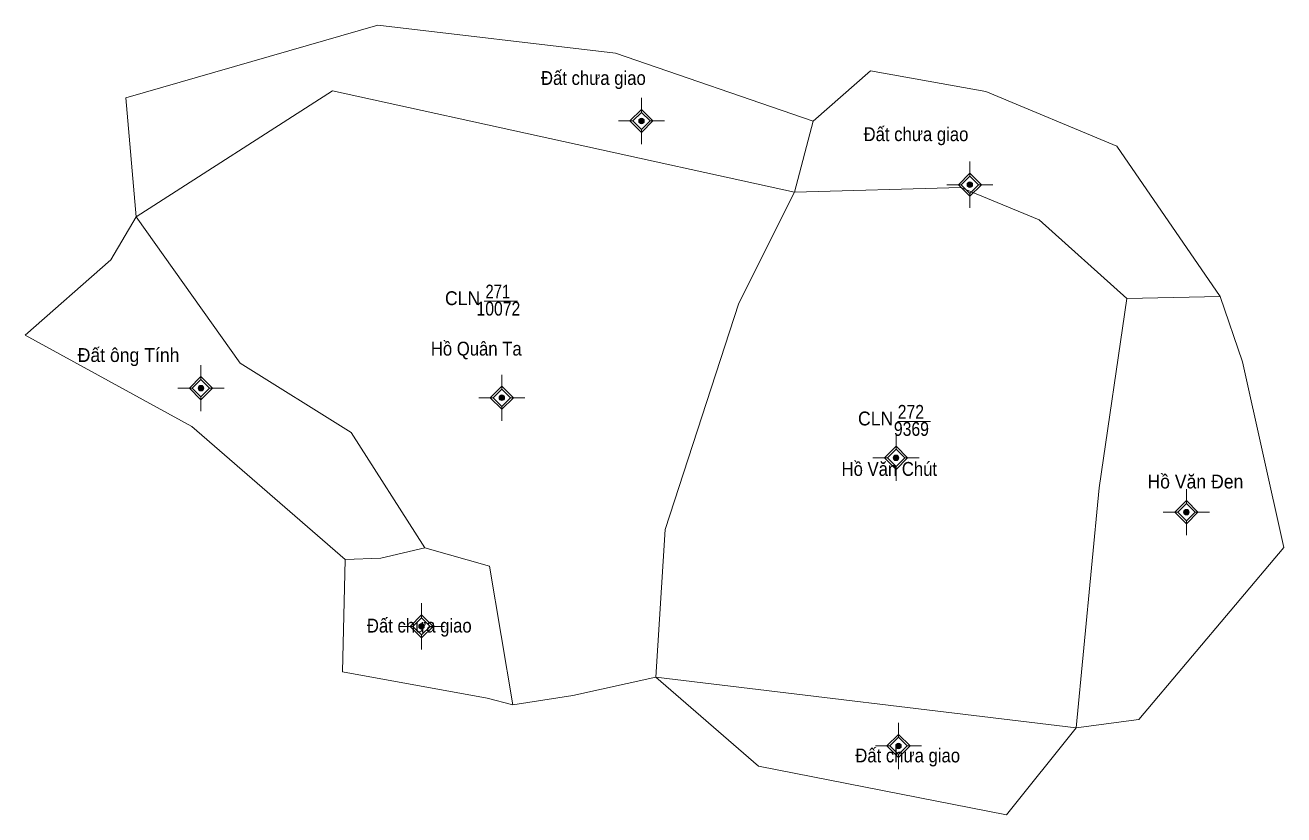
# Model space of a CAD drawing. Header units: metres. Extents: x 535606 to 537446, y 1848225 to 1851213.
# Drawn here: x 536030.2 to 536302.7, y 1849097.2 to 1849268.2 of the extents above; entities that cross this region are included whole.
import ezdxf
from ezdxf.enums import TextEntityAlignment as Align

# ---------------------------------------------------------------- set-up
doc = ezdxf.new("R2010")
doc.units = ezdxf.units.M
doc.header["$LTSCALE"] = 1.2
for name, color, linetype, lineweight in [('11', 7, 'Continuous', 13), ('6', 7, 'Continuous', 13), ('7', 7, 'Continuous', 13)]:
    doc.layers.add(name, color=color, linetype=linetype, lineweight=lineweight)
for name, color, linetype in [('2', 7, 'Continuous'), ('3', 7, 'Continuous'), ('4', 7, 'Continuous'), ('5', 7, 'Continuous')]:
    doc.layers.add(name, color=color, linetype=linetype)

msp = doc.modelspace()

# ---------------------------------------------------------------- hatches: boundary and pattern name
at = {"layer": '11'}
for points in [[(536164.209, 1849247.43, 1), (536163.009, 1849247.43, 1)], [(536164.059, 1849247.43, 1), (536163.159, 1849247.43, 1)], [(536235.319, 1849233.63, 1), (536234.119, 1849233.63, 1)], [(536235.169, 1849233.63, 1), (536234.269, 1849233.63, 1)], [(536068.839, 1849189.57, 1), (536067.639, 1849189.57, 1)], [(536068.689, 1849189.57, 1), (536067.789, 1849189.57, 1)], [(536133.979, 1849187.49, 1), (536132.779, 1849187.49, 1)], [(536133.829, 1849187.49, 1), (536132.929, 1849187.49, 1)], [(536219.329, 1849174.49, 1), (536218.129, 1849174.49, 1)], [(536219.179, 1849174.49, 1), (536218.279, 1849174.49, 1)], [(536282.199, 1849162.72, 1), (536280.999, 1849162.72, 1)], [(536282.049, 1849162.72, 1), (536281.149, 1849162.72, 1)], [(536116.599, 1849137.99, 1), (536115.399, 1849137.99, 1)], [(536116.449, 1849137.99, 1), (536115.549, 1849137.99, 1)], [(536219.859, 1849112.08, 1), (536218.659, 1849112.08, 1)], [(536219.709, 1849112.08, 1), (536218.809, 1849112.08, 1)]]:
    msp.add_hatch(color=256, dxfattribs=at).paths.add_polyline_path(points)

# ---------------------------------------------------------------- linework, layer by layer
for p, q in [((536163.61, 1849252.43), (536163.61, 1849249.93)), ((536163.61, 1849251.18), (536163.61, 1849249.3)), ((536161.11, 1849247.43), (536158.61, 1849247.43)), ((536161.74, 1849247.43), (536159.86, 1849247.43)), ((536167.36, 1849247.43), (536165.48, 1849247.43)), ((536168.61, 1849247.43), (536166.11, 1849247.43)), ((536163.61, 1849245.56), (536163.61, 1849243.68)), ((536163.61, 1849244.93), (536163.61, 1849242.43)), ((536234.72, 1849238.63), (536234.72, 1849236.13)), ((536234.72, 1849237.38), (536234.72, 1849235.5)), ((536232.22, 1849233.63), (536229.72, 1849233.63)), ((536232.84, 1849233.63), (536230.97, 1849233.63)), ((536234.72, 1849231.76), (536234.72, 1849229.88)), ((536234.72, 1849231.13), (536234.72, 1849228.63)), ((536238.47, 1849233.63), (536236.6, 1849233.63)), ((536239.72, 1849233.63), (536237.22, 1849233.63)), ((536068.24, 1849194.57), (536068.24, 1849192.07)), ((536068.24, 1849193.32), (536068.24, 1849191.44)), ((536133.38, 1849192.49), (536133.38, 1849189.99)), ((536133.38, 1849191.24), (536133.38, 1849189.36)), ((536065.74, 1849189.57), (536063.24, 1849189.57)), ((536066.36, 1849189.57), (536064.49, 1849189.57)), ((536068.24, 1849187.7), (536068.24, 1849185.82)), ((536071.99, 1849189.57), (536070.12, 1849189.57)), ((536073.24, 1849189.57), (536070.74, 1849189.57)), ((536130.88, 1849187.49), (536128.38, 1849187.49)), ((536131.5, 1849187.49), (536129.63, 1849187.49)), ((536137.13, 1849187.49), (536135.26, 1849187.49)), ((536138.38, 1849187.49), (536135.88, 1849187.49)), ((536068.24, 1849187.07), (536068.24, 1849184.57)), ((536133.38, 1849185.62), (536133.38, 1849183.74)), ((536133.38, 1849184.99), (536133.38, 1849182.49)), ((536218.73, 1849179.49), (536218.73, 1849176.99)), ((536218.73, 1849178.24), (536218.73, 1849176.36)), ((536216.23, 1849174.49), (536213.73, 1849174.49)), ((536216.86, 1849174.49), (536214.98, 1849174.49)), ((536222.48, 1849174.49), (536220.6, 1849174.49)), ((536223.73, 1849174.49), (536221.23, 1849174.49)), ((536218.73, 1849172.62), (536218.73, 1849170.74)), ((536218.73, 1849171.99), (536218.73, 1849169.49)), ((536281.6, 1849167.72), (536281.6, 1849165.22)), ((536281.6, 1849166.47), (536281.6, 1849164.6)), ((536279.1, 1849162.72), (536276.6, 1849162.72)), ((536279.72, 1849162.72), (536277.85, 1849162.72)), ((536281.6, 1849160.84), (536281.6, 1849158.97)), ((536281.6, 1849160.22), (536281.6, 1849157.72)), ((536285.35, 1849162.72), (536283.48, 1849162.72)), ((536286.6, 1849162.72), (536284.1, 1849162.72)), ((536116, 1849142.99), (536116, 1849140.49)), ((536116, 1849141.74), (536116, 1849139.86)), ((536113.5, 1849137.99), (536111, 1849137.99)), ((536114.12, 1849137.99), (536112.25, 1849137.99)), ((536116, 1849136.12), (536116, 1849134.24)), ((536119.75, 1849137.99), (536117.88, 1849137.99)), ((536121, 1849137.99), (536118.5, 1849137.99)), ((536116, 1849135.49), (536116, 1849132.99)), ((536219.26, 1849117.08), (536219.26, 1849114.58)), ((536219.26, 1849115.83), (536219.26, 1849113.96)), ((536216.76, 1849112.08), (536214.26, 1849112.08)), ((536217.38, 1849112.08), (536215.51, 1849112.08)), ((536223.01, 1849112.08), (536221.14, 1849112.08)), ((536224.26, 1849112.08), (536221.76, 1849112.08)), ((536219.26, 1849110.2), (536219.26, 1849108.33)), ((536219.26, 1849109.58), (536219.26, 1849107.08))]:
    msp.add_line(p, q, dxfattribs=at)
for points in [[(536163.61, 1849249.93), (536161.11, 1849247.43), (536163.61, 1849244.93), (536166.11, 1849247.43)], [(536163.61, 1849249.3), (536161.74, 1849247.43), (536163.61, 1849245.56), (536165.48, 1849247.43)], [(536234.72, 1849236.13), (536232.22, 1849233.63), (536234.72, 1849231.13), (536237.22, 1849233.63)], [(536234.72, 1849235.5), (536232.84, 1849233.63), (536234.72, 1849231.76), (536236.6, 1849233.63)], [(536068.24, 1849192.07), (536065.74, 1849189.57), (536068.24, 1849187.07), (536070.74, 1849189.57)], [(536068.24, 1849191.44), (536066.36, 1849189.57), (536068.24, 1849187.7), (536070.12, 1849189.57)], [(536133.38, 1849189.99), (536130.88, 1849187.49), (536133.38, 1849184.99), (536135.88, 1849187.49)], [(536133.38, 1849189.36), (536131.5, 1849187.49), (536133.38, 1849185.62), (536135.26, 1849187.49)], [(536218.73, 1849176.99), (536216.23, 1849174.49), (536218.73, 1849171.99), (536221.23, 1849174.49)], [(536218.73, 1849176.36), (536216.86, 1849174.49), (536218.73, 1849172.62), (536220.6, 1849174.49)], [(536281.6, 1849165.22), (536279.1, 1849162.72), (536281.6, 1849160.22), (536284.1, 1849162.72)], [(536281.6, 1849164.6), (536279.72, 1849162.72), (536281.6, 1849160.84), (536283.48, 1849162.72)], [(536116, 1849140.49), (536113.5, 1849137.99), (536116, 1849135.49), (536118.5, 1849137.99)], [(536116, 1849139.86), (536114.12, 1849137.99), (536116, 1849136.12), (536117.88, 1849137.99)], [(536219.26, 1849114.58), (536216.76, 1849112.08), (536219.26, 1849109.58), (536221.76, 1849112.08)], [(536219.26, 1849113.96), (536217.38, 1849112.08), (536219.26, 1849110.2), (536221.14, 1849112.08)]]:
    msp.add_lwpolyline(points, close=True, dxfattribs=at)
for centre, radius in [((536163.609, 1849247.43), 0.6), ((536163.609, 1849247.43), 0.45), ((536234.719, 1849233.63), 0.6), ((536234.719, 1849233.63), 0.45), ((536068.239, 1849189.57), 0.6), ((536068.239, 1849189.57), 0.45), ((536133.379, 1849187.49), 0.6), ((536133.379, 1849187.49), 0.45), ((536218.729, 1849174.49), 0.6), ((536218.729, 1849174.49), 0.45), ((536281.599, 1849162.72), 0.6), ((536281.599, 1849162.72), 0.45), ((536115.999, 1849137.99), 0.6), ((536115.999, 1849137.99), 0.45), ((536219.259, 1849112.08), 0.6), ((536219.259, 1849112.08), 0.45)]:
    msp.add_circle(centre, radius, dxfattribs=at)
at = {"layer": '6'}
for p, q in [((536200.76, 1849247.4), (536196.73, 1849231.99)), ((536268.73, 1849208.99), (536288.89, 1849209.45)), ((536257.73, 1849115.99), (536166.73, 1849126.99))]:
    msp.add_line(p, q, dxfattribs=at)
for points in [[(536288.89, 1849209.45), (536266.57, 1849241.96), (536238.14, 1849253.79), (536213.22, 1849258.27), (536200.76, 1849247.4), (536157.96, 1849262.1), (536106.53, 1849268.18), (536052, 1849252.42), (536054.18, 1849226.68), (536048.71, 1849217.36), (536030.18, 1849201.05), (536066.28, 1849181.24), (536099.49, 1849152.47), (536098.87, 1849128.17), (536130.17, 1849122.42), (536135.73, 1849120.99)], [(536196.73, 1849231.99), (536096.73, 1849253.99), (536054.18, 1849226.68)], [(536196.73, 1849231.99), (536184.73, 1849207.99), (536168.73, 1849158.99), (536166.73, 1849126.99), (536148.73, 1849122.99), (536135.73, 1849120.99), (536130.73, 1849150.99), (536116.73, 1849154.99), (536100.73, 1849179.99), (536076.73, 1849194.99), (536054.18, 1849226.68)], [(536196.73, 1849231.99), (536232.73, 1849232.99), (536249.73, 1849225.99), (536268.73, 1849208.99), (536262.73, 1849167.99), (536257.73, 1849115.99)], [(536257.73, 1849115.99), (536271.27, 1849117.84), (536302.69, 1849155.03), (536293.75, 1849195.3), (536288.89, 1849209.45)], [(536116.73, 1849154.99), (536107.17, 1849152.72), (536099.49, 1849152.47)], [(536166.73, 1849126.99), (536188.96, 1849107.72), (536242.63, 1849097.17), (536257.73, 1849115.99)]]:
    msp.add_lwpolyline(points, dxfattribs=at)
at = {"layer": '7'}
for p, q in [((536129.59, 1849208.43), (536136.76, 1849208.43)), ((536219.02, 1849182.38), (536226.19, 1849182.38))]:
    msp.add_line(p, q, dxfattribs=at)

# ---------------------------------------------------------------- texts
at = {"layer": '2'}
for s, width, p in [('Đất chưa giao', 0.9, (536153.2, 1849255.24)), ('Đất chưa giao', 0.9, (536223.05, 1849243.07)), ('Đất ông Tính', 0.95, (536052.565, 1849195.24)), ('Hồ Quân Ta', 0.9, (536127.845, 1849196.63)), ('Hồ Văn Chút', 0.9, (536217.275, 1849170.58)), ('Hồ Văn Đen', 0.95, (536283.545, 1849167.85)), ('Đất chưa giao', 0.9, (536115.51, 1849136.65)), ('Đất chưa giao', 0.9, (536221.25, 1849108.53))]:
    msp.add_text(s, height=3, dxfattribs=dict(at, width=width)).set_placement(p, align=Align.CENTER)
at = {"layer": '3', "width": 0.95}
for p in [(536124.88, 1849207.55), (536214.31, 1849181.5)]:
    msp.add_text('CLN', height=3, dxfattribs=at).set_placement(p, align=Align.CENTER)
at = {"layer": '4'}
for s, width, p in [('271', 0.8, (536132.51, 1849208.99)), ('272', 0.85, (536221.94, 1849182.94))]:
    msp.add_text(s, height=3, dxfattribs=dict(at, width=width)).set_placement(p, align=Align.CENTER)
at = {"layer": '5', "width": 0.85}
for s, p in [('10072', (536132.635, 1849205.29)), ('9369', (536222.06, 1849179.24))]:
    msp.add_text(s, height=3, dxfattribs=at).set_placement(p, align=Align.CENTER)

doc.saveas('drawing.dxf')
